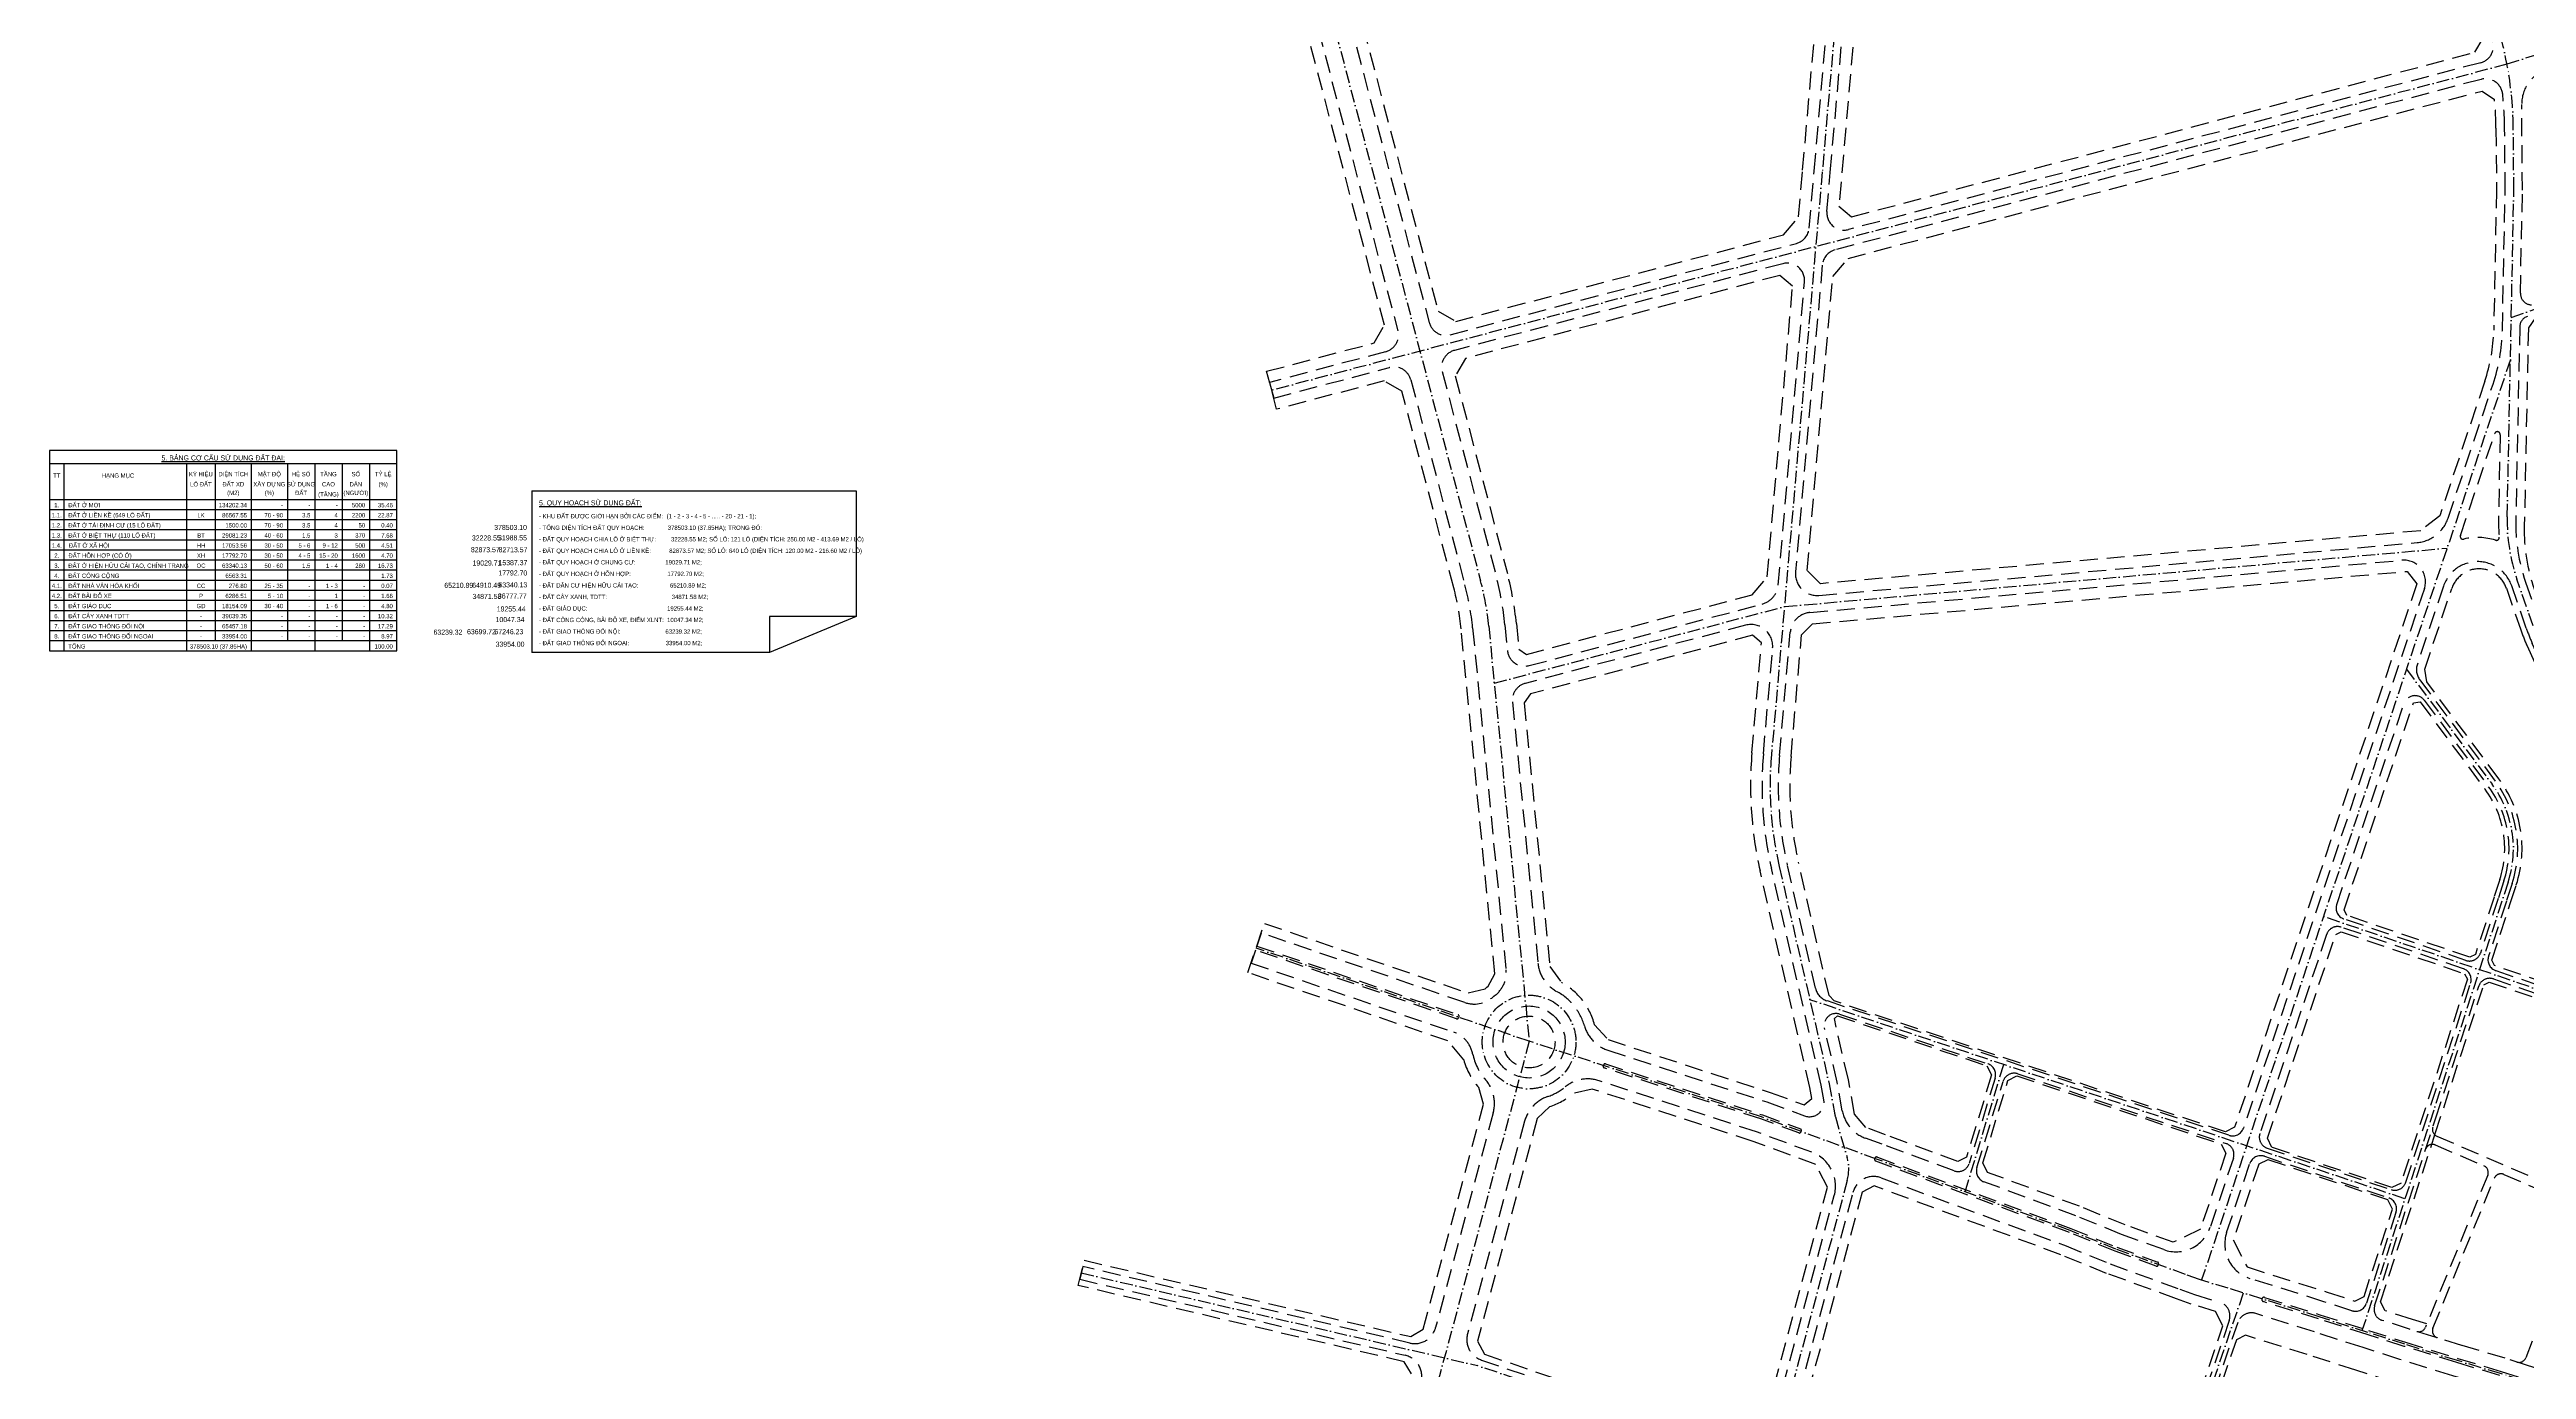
# Model space of a CAD drawing. Header units: metres. Extents: x 566107 to 571261, y 2062953 to 2068466.
# Drawn here: x 566107 to 567825, y 2064854 to 2065769 of the extents above; entities that cross this region are included whole.
import ezdxf
from ezdxf.enums import TextEntityAlignment as Align

# ---------------------------------------------------------------- set-up
doc = ezdxf.new("R2010")
doc.units = ezdxf.units.M
doc.linetypes.add('ACAD_ISO10W100', pattern=[18.5, 12, -3, 0.5, -3])
doc.linetypes.add('HIDDEN', pattern=[0.375, 0.25, -0.125])
for name, color, linetype in [('dientich', 7, 'CONTINUOUS'), ('ghi_chu', 7, 'CONTINUOUS'), ('LogDg phu', 7, 'CONTINUOUS'), ('TimDg', 222, 'CONTINUOUS'), ('ViaHeSphu', 32, 'CONTINUOUS')]:
    doc.layers.add(name, color=color, linetype=linetype)
doc.styles.add('avantH', font='VHAVAN.TTF', dxfattribs={"height": 10})
doc.styles.add('text', font='VHARIALN.TTF')

# ---------------------------------------------------------------- blocks, each defined once
blk = doc.blocks.new('ghi_Eu-bgSDD')
at = {"color": 32}
blk.add_wipeout([(-241, 139), (0, 139), (0, 0), (-241, 0)], dxfattribs=at).translate(0, 0, 3.5).dxf.layer = 'ghi_chu'
at = {"layer": 'ghi_chu'}
blk.add_line((-241, 130), (0, 130), dxfattribs=at)
at = {"layer": 'ghi_chu', "color": 32}
for p, q in [((-231, 130), (-231, 7)), ((-231, 123), (-231, 0)), ((-146, 130), (-146, 0)), ((-126, 130), (-126, 7)), ((-101, 130), (-101, 0)), ((-76, 130), (-76, 7)), ((-38, 130), (-38, 7)), ((-19, 130), (-19, 0)), ((-241, 105), (0, 105)), ((-241, 98), (0, 98)), ((-241, 91), (0, 91)), ((-241, 84), (0, 84)), ((-241, 77), (0, 77)), ((-241, 70), (0, 70)), ((-241, 63), (0, 63)), ((-241, 56), (0, 56)), ((-241, 49), (0, 49)), ((-241, 42), (0, 42)), ((-241, 35), (0, 35)), ((-241, 28), (0, 28)), ((-241, 21), (0, 21)), ((-241, 14), (0, 14)), ((-241, 7), (0, 7))]:
    blk.add_line(p, q, dxfattribs=at)
at = {"layer": 'ghi_chu'}
blk.add_lwpolyline([(0, 139), (-241, 139), (-241, 0), (0, 0)], close=True, dxfattribs=at)
blk.add_lwpolyline([(-241, 130), (-231, 130), (-146, 130), (-126, 130), (-101, 130), (-76, 130), (-38, 130), (-19, 130), (0, 130)], dxfattribs=at)
at = {"layer": 'ghi_chu', "color": 32}
for points in [[(-241, 130), (-231, 130), (-146, 130), (-126, 130), (-101, 130), (-76, 130), (-57, 130), (-38, 130), (-19, 130), (0, 130)], [(-57, 130), (-57, 0)]]:
    blk.add_lwpolyline(points, dxfattribs=at)
at = {"layer": 'ghi_chu', "lineweight": -2, "style": 'avantH'}
for s, height, p in [('tt', 3, (-236, 120)), ('h¹ng môc', 3, (-193.5, 120)), ('%%U5. b¶ng c¬ cÊu sö dông ®Êt ®ai:', 3.5, (-120.5, 132)), ('ký hiÖu', 3, (-136, 121)), ('diÖn tÝch', 3, (-113.5, 121)), ('mËt ®é', 3, (-88.5, 121)), ('hÖ sè', 3, (-66.5, 121)), ('tÇng', 3, (-47.5, 121)), ('sè', 3, (-28.5, 121)), ('tû lÖ', 3, (-9.5, 121)), ('l« ®Êt', 3, (-136, 114)), ('®Êt xd', 3, (-113.5, 114)), ('(m2)', 3, (-113.5, 108)), ('x©y dùng', 3, (-88.5, 114)), ('(%%%)', 3, (-88.5, 108)), ('®Êt', 3, (-66.5, 108)), ('(tÇng)', 3, (-47.5, 107)), ('cao', 3, (-47.5, 114)), ('(ng\xadêi)', 3, (-28.5, 108)), ('d©n', 3, (-28.5, 114)), ('(%%%)', 3, (-9.5, 114)), ('1.', 3, (-236, 99.5)), ('4.', 3, (-236, 50.5)), ('2.', 3, (-236, 64.5)), ('3.', 3, (-236, 57.5)), ('oc', 3, (-135.9, 57.5)), ('xh', 3, (-135.9, 64.5)), ('5.', 3, (-236, 29.5)), ('6.', 3, (-236, 22.5)), ('7.', 3, (-236, 15.5)), ('gd', 3, (-135.9, 29.5)), ('-', 3, (-135.9, 22.5)), ('8.', 3, (-236, 8.5)), ('-', 3, (-135.9, 15.5)), ('-', 3, (-135.9, 8.5))]:
    blk.add_text(s, height=height, dxfattribs=at).set_placement(p, align=Align.CENTER)
for s, p in [('®Êt ë míi', (-228, 99.5)), ('®Êt ë hiÖn h÷u c¶i t¹o, chØnh trang', (-228, 57.5)), ('®Êt c«ng céng', (-228, 50.5)), ('®Êt hçn hîp (cã ë)', (-227.9, 64.5)), ('®Êt gi¸o dôc', (-228, 29.5)), ('®Êt c©y xanh tdtt', (-228, 22.5)), ('®Êt giao th«ng ®èi néi', (-228, 15.5)), ('®Êt giao th«ng ®èi ngo¹i', (-228, 8.5))]:
    blk.add_text(s, height=3, dxfattribs=at).set_placement(p)
at = {"layer": 'ghi_chu', "lineweight": -2, "style": 'avantH', "width": 0.9}
blk.add_text('sö dông', height=3, dxfattribs=at).set_placement((-66.5, 114), align=Align.CENTER)
at = {"layer": 'ghi_chu', "color": 5, "lineweight": -2, "style": 'avantH'}
for s, p in [('1.1.', (-236, 92.5)), ('1.2.', (-236, 85.5)), ('lk', (-135.9, 92.5)), ('1.3.', (-236, 78.5)), ('1.4.', (-236, 71.5)), ('hh', (-135.9, 71.5)), ('bt', (-135.9, 78.5)), ('4.1.', (-236, 43.5)), ('4.2.', (-236, 36.5)), ('cc', (-135.9, 43.5)), ('p', (-135.9, 36.5))]:
    blk.add_text(s, height=3, dxfattribs=at).set_placement(p, align=Align.CENTER)
for s, p in [('®Êt ë liÒn kÒ (649 l« ®Êt)', (-228, 92.5)), ('®Êt ë t¸i ®Þnh c\xad (15 l« ®Êt)', (-228, 85.5)), ('®Êt ë biÖt thù (110 l« ®Êt)', (-228, 78.5)), ('®Êt ë x· héi', (-227.6, 71.5)), ('®Êt nhµ v¨n hãa khèi', (-228, 43.5)), ('®Êt b·i ®ç xe', (-228, 36.5))]:
    blk.add_text(s, height=3, dxfattribs=at).set_placement(p)
at = {"layer": 'ghi_chu', "lineweight": -2, "style": 'avantH'}
for s, p in [('134202.34', (-104, 99.5)), ('-', (-79, 99.5)), ('-', (-60, 99.5)), ('-', (-41, 99.5)), ('5000', (-22, 99.5)), ('35.46', (-2.8, 99.5)), ('63340.13', (-104, 57.5)), ('17792.70', (-104, 64.5)), ('6563.31', (-104, 50.5)), ('30 - 50', (-79, 64.5)), ('50 - 60', (-79, 57.5)), ('4 - 5', (-60, 64.5)), ('1.5', (-60, 57.5)), ('15 - 20', (-41, 64.5)), ('1 - 4', (-41, 57.5)), ('1600', (-22, 64.5)), ('280', (-22, 57.5)), ('16.73', (-2.8, 57.5)), ('4.70', (-2.8, 64.5)), ('1.73', (-2.8, 50.5)), ('39039.35', (-104, 22.5)), ('65457.18', (-104, 15.5)), ('18154.09', (-104, 29.5)), ('30 - 40', (-79, 29.5)), ('-', (-79, 22.5)), ('-', (-60, 29.5)), ('-', (-60, 22.5)), ('1 - 6', (-41, 29.5)), ('-', (-41, 22.5)), ('-', (-22, 29.5)), ('-', (-22, 22.5)), ('10.32', (-2.8, 22.5)), ('17.29', (-2.8, 15.5)), ('4.80', (-2.8, 29.5)), ('33954.00', (-104, 8.5)), ('-', (-79, 15.5)), ('-', (-79, 8.5)), ('-', (-60, 15.5)), ('-', (-60, 8.5)), ('-', (-41, 15.5)), ('-', (-41, 8.5)), ('-', (-22, 15.5)), ('-', (-22, 8.5)), ('8.97', (-2.8, 8.5))]:
    blk.add_text(s, height=3, dxfattribs=at).set_placement(p, align=Align.RIGHT)
at = {"layer": 'ghi_chu', "color": 5, "lineweight": -2, "style": 'avantH'}
for s, p in [('86567.55', (-104, 92.5)), ('1500.00', (-104, 85.5)), ('70 - 90', (-79, 92.5)), ('70 - 90', (-79, 85.5)), ('3.5', (-60, 92.5)), ('3.5', (-60, 85.5)), ('4', (-41, 92.5)), ('4', (-41, 85.5)), ('22.87', (-2.8, 92.5)), ('0.40', (-2.8, 85.5)), ('29081.23', (-104, 78.5)), ('17053.56', (-104, 71.5)), ('40 - 60', (-79, 78.5)), ('30 - 50', (-79, 71.5)), ('5 - 6', (-60, 71.5)), ('1.5', (-60, 78.5)), ('9 - 12', (-41, 71.5)), ('3', (-41, 78.5)), ('370', (-22, 78.5)), ('500', (-22, 71.5)), ('4.51', (-2.8, 71.5)), ('7.68', (-2.8, 78.5)), ('6286.51', (-104, 36.5)), ('276.80', (-104, 43.5)), ('25 - 35', (-79, 43.5)), ('5 - 10', (-79, 36.5)), ('-', (-60, 43.5)), ('-', (-60, 36.5)), ('1 - 3', (-41, 43.5)), ('1', (-41, 36.5)), ('-', (-22, 43.5)), ('-', (-22, 36.5)), ('0.07', (-2.8, 43.5)), ('1.66', (-2.8, 36.5))]:
    blk.add_text(s, height=3, dxfattribs=at).set_placement(p, align=Align.RIGHT)
at = {"layer": 'ghi_chu', "color": 1, "lineweight": -2, "style": 'avantH'}
for s, p in [('2200', (-22, 92.5)), ('50', (-22, 85.5)), ('378503.10 (37.85ha)', (-104, 1.5)), ('100.00', (-2.8, 1.5))]:
    blk.add_text(s, height=3, dxfattribs=at).set_placement(p, align=Align.RIGHT)
blk.add_text('tæng', height=3, dxfattribs=at).set_placement((-228, 1.5))

msp = doc.modelspace()

# ---------------------------------------------------------------- linework, layer by layer
at = {"layer": 'LogDg phu', "linetype": 'HIDDEN', "ltscale": 50}
for points in [[(567342.376, 2065684.115), (567367.049, 2065965.747, -0.31628012), (567375.94, 2065976.303), (567683.166, 2066057.412, -0.48246003), (567698.224, 2066046.179), (567698.531, 2066036.237), (567718.048, 2065983.3), (567736.2, 2065939.61), (567753.343, 2065898.352), (567764.183, 2065872.26), (567782.889, 2065827.24), (567791.558, 2065806.374, -0.03397131), (567802.16, 2065774.999, -0.41416033), (567793.62, 2065760.336), (567355.051, 2065644.552, -0.51925494), (567340.033, 2065657.195), (567342.376, 2065684.115)], [(566967.917, 2065856.172), (567042.307, 2065574.397, -0.41421356), (567033.768, 2065559.731), (566953.313, 2065538.491), (566956.185, 2065527.614), (567036.64, 2065548.854, -0.41421356), (567051.305, 2065540.315), (567088.858, 2065398.071, -0.04023228), (567094.219, 2065368.222), (567117.376, 2065130.908, -0.26241265), (567109.44, 2065112.943, 0.0118165), (567107.952, 2065111.776, -0.2600865), (567088.778, 2065108.288), (566947.579, 2065156.49), (566944.51, 2065147.5), (567084.12, 2065099.84, -0.42658631), (567084.728, 2065098.532), (567084.366, 2065097.599, -0.40194812), (567083.111, 2065097.015), (566943.54, 2065144.661), (566940.471, 2065135.67), (567081.083, 2065087.669, -0.26544048), (567094.207, 2065072.793, 0.12898244), (567103.229, 2065054.609, -0.24980842), (567108.532, 2065031.701), (567068.569, 2064882.734, -0.40471628), (567050.668, 2064872.014), (566823.659, 2064925.063), (566821.611, 2064916.299), (567047.384, 2064863.539, -0.42377506), (567058.458, 2064845.046)], [(568171.965, 2065792.737), (568193.017, 2065729.905, -0.40858124), (568188.118, 2065719.828), (567831.856, 2065592.781, -0.52497473), (567821.171, 2065600.479), (567822.624, 2065671.833), (567822.069, 2065731.411, -0.32989068), (567839.548, 2065755.486), (568128.628, 2065846.659)], [(567826.003, 2065584.324, 0.31149715), (567820.692, 2065576.951), (567820.317, 2065558.566), (567817.97, 2065443.327)], [(567803.272, 2065502.901, -0.90258077), (567807.167, 2065502.224), (567806.01, 2065445.4, 0.02730158), (567806.499, 2065431.113, -0.53395243), (567803.912, 2065429.027, 0.1338493), (567781.974, 2065429.817, -0.65877877), (567779.622, 2065432.401), (567803.272, 2065502.901)], [(567817.97, 2065443.327, 0.08833053), (567824.772, 2065400.035), (567834.669, 2065371.334, 0.02204289)], [(567188.075, 2065075.197), (567298.349, 2065039.293), (567324.589, 2065029.661, 0.58031126), (567337.872, 2065040.845), (567336.047, 2065050.837), (567301.491, 2065201.402, -0.07826458), (567295.976, 2065280.749), (567302.374, 2065354.257, 0.51925494), (567283.602, 2065370.06), (567130.711, 2065329.697, 0.36785113), (567121.831, 2065316.929), (567139.527, 2065135.583, 0.24891479), (567152.474, 2065116.044, -0.20045919), (567171.8, 2065092.018, 0.24850228), (567188.075, 2065075.197)], [(567805.756, 2065180.452), (567793.434, 2065142.607, -0.41806605), (567783.251, 2065137.51), (567698.746, 2065166.258, -0.41297017), (567693.738, 2065176.376), (567740.486, 2065315.734, -0.60567727), (567754.489, 2065317.965), (567799.072, 2065258.035, -0.24322553), (567809.767, 2065192.769), (567805.756, 2065180.452)], [(568112.468, 2064870.586, -0.08490135), (568154.794, 2064799.645), (568170.26, 2064759.596, -0.57947546), (568157.137, 2064743.429, -0.04540292), (568132.741, 2064749.715), (567904.801, 2064831.095), (567826.057, 2064856.489), (567810.622, 2064861.467), (567780.628, 2064870.429), (567744.226, 2064881.674), (567725.222, 2064887.758, -0.41566017), (567720.054, 2064897.853), (567762.308, 2065027.629), (567792.238, 2065119.554, -0.41806605), (567802.422, 2065124.651), (567935.48, 2065079.386, -0.22052375), (567944.609, 2065070.675, 0.0914485), (567969.542, 2065030.647), (568066.627, 2064924.208), (568112.468, 2064870.586)], [(567146.32, 2065043.048, 0.24980839), (567130.264, 2065025.871), (567090.683, 2064878.33, 0.39434971), (567100.304, 2064860.255), (567284.292, 2064797.154, 0.43436039), (567299.775, 2064805.395), (567345.125, 2064974.442, 0.38817847), (567329.594, 2065004.388), (567291.15, 2065018.5), (567181.915, 2065054.066, 0.25355984), (567158.484, 2065049.757, -0.08748025), (567146.32, 2065043.048)], [(567358.103, 2064976.503, -0.44113984), (567377.778, 2064986.691), (567504.803, 2064939.869), (567536.575, 2064926.92), (567584.995, 2064909.348), (567595.003, 2064905.738), (567612.612, 2064900.358, -0.42359799), (567619.156, 2064887.569), (567559.763, 2064713.27, -0.41479308), (567547.054, 2064707.036), (567318.425, 2064785.448, -0.39434971), (567310.727, 2064799.908), (567358.103, 2064976.503)], [(567858.776, 2064615.771), (567841.49, 2064716.5, -0.11021067), (567844.318, 2064773.487), (567851.626, 2064799.985, 0.40171908), (567835.199, 2064830.425), (567804.095, 2064840.456), (567774.232, 2064849.379), (567737.625, 2064860.687), (567712.07, 2064868.868), (567678.243, 2064879.742), (567637.507, 2064892.552, 0.40727956), (567625.042, 2064886.238), (567565.426, 2064711.286, 0.41363428), (567571.648, 2064698.602), (567845.676, 2064604.62, 0.56962554), (567858.776, 2064615.771)], [(567843.446, 2064840.9, -1), (567842.525, 2064838.045), (567806.913, 2064849.529), (567776.994, 2064858.469), (567740.475, 2064869.749), (567714.972, 2064877.914), (567681.121, 2064888.795), (567642.788, 2064900.85, -1), (567643.688, 2064903.712), (567682.03, 2064891.654), (567715.888, 2064880.771), (567741.375, 2064872.611), (567777.866, 2064861.339), (567807.803, 2064852.394), (567843.446, 2064840.9)]]:
    msp.add_lwpolyline(points, format="xyb", dxfattribs=at)
for points in [[(567331.169, 2065685.091), (567354.734, 2065954.09, 0.51943341), (567339.717, 2065966.74), (566998.211, 2065876.58, 0.41421356), (566989.672, 2065861.915), (567064.062, 2065580.14, 0.41421356), (567078.728, 2065571.601), (567318.836, 2065634.991, 0.31643475), (567327.728, 2065645.553)], [(567318.256, 2065406.992, 0.46639449), (567334.518, 2065390.749), (567749.455, 2065427.358, 0.29817853), (567770.96, 2065444.31), (567802.176, 2065537.368, 0.07596975), (567808.641, 2065574.578), (567810.623, 2065671.9), (567810.221, 2065715.032, 0.02402619), (567808.877, 2065738.429, 0.45968372), (567793.881, 2065748.769), (567345.677, 2065630.442, 0.31643475), (567336.786, 2065619.88)], [(567133.369, 2065342.034), (567295.06, 2065384.721, 0.31643475), (567306.175, 2065397.923), (567324.48, 2065608.238, 0.51925494), (567309.462, 2065620.881), (567081.599, 2065560.724, 0.41421356), (567073.06, 2065546.058), (567110.613, 2065403.814, -0.04023141), (567116.612, 2065370.407), (567118.363, 2065352.471, 0.46214742)], [(567314.624, 2065365.261, -0.36388947), (567328.249, 2065378.902), (567739.024, 2065415.144, -0.54062014), (567754.563, 2065395.431), (567629.028, 2065021.207, -0.41396715), (567618.906, 2065016.164), (567340.03, 2065109.453, -0.26130968), (567332.141, 2065118.149), (567312.456, 2065203.919, -0.07826458), (567307.184, 2065279.774)], [(567803.886, 2065261.616, -0.24322553), (567815.472, 2065190.912), (567811.461, 2065178.594), (567799.05, 2065140.475, 0.41037154), (567804.08, 2065130.424), (567926.016, 2065088.944, 0.59851549), (567936.327, 2065098.563), (567932.771, 2065112.003, 0.03911899), (567926.575, 2065129.698), (567906.96, 2065174.218, -0.0246099), (567902.386, 2065186.161), (567884.116, 2065241.928, 0.04834461), (567874.82, 2065263.131), (567861.396, 2065287.14, -0.02240596), (567856.174, 2065297.548), (567829.423, 2065357.418, -0.02204289), (567825.215, 2065368.074), (567815.127, 2065397.33, 0.71613386), (567767.791, 2065397.132), (567749.672, 2065343.12, 0.24558031), (567751.421, 2065332.141)], [(567741.664, 2064983.603), (567786.623, 2065121.686, 0.41037154), (567781.592, 2065131.737), (567696.902, 2065160.547, 0.41545805), (567686.741, 2065155.518), (567640.413, 2065017.413, 0.41446002), (567645.46, 2065007.282), (567731.519, 2064978.493, 0.41657239)], [(567456.733, 2065055.885), (567438.741, 2064996.688, -0.43132936), (567428.32, 2064991.508), (567378.322, 2065009.937), (567366.686, 2065014.208, -0.26557347), (567350.708, 2065033.185), (567347.069, 2065053.107), (567338.41, 2065090.835, -0.58565342), (567348.745, 2065100.211), (567451.617, 2065065.799, -0.40610935)], [(567294.259, 2065027.479), (567185.497, 2065062.891, -0.40512421), (567184.846, 2065064.122), (567185.126, 2065065.082, -0.42336171), (567186.396, 2065065.753), (567295.24, 2065030.314), (567321.645, 2065020.622, -0.41421356), (567322.239, 2065019.338), (567321.895, 2065018.399, -0.41421356), (567320.611, 2065017.805)], [(567448.997, 2064983.886, -0.39730243), (567444.109, 2064993.719), (567462.296, 2065053.556, -0.42236449), (567472.489, 2065058.817), (567616.985, 2065010.48, -0.41446002), (567622.032, 2065000.349), (567605.945, 2064952.395, -0.42140114), (567573.715, 2064936.846), (567544.482, 2064947.455), (567512.761, 2064960.383)], [(567570.133, 2064926.975), (567569.792, 2064926.035, -0.41421356), (567568.51, 2064925.437), (567539.989, 2064935.787), (567508.239, 2064948.727), (567374.007, 2064998.205, -1), (567375.045, 2065001.02), (567509.324, 2064951.525), (567541.067, 2064938.588), (567569.534, 2064928.257, -0.41421356)], [(567643.539, 2065001.597), (567729.783, 2064972.747, -0.41185866), (567734.852, 2064962.684), (567714.321, 2064899.625, -0.41311557), (567704.266, 2064894.486), (567684.909, 2064900.708), (567633.551, 2064916.858, -0.41978242), (567617.349, 2064948.658), (567633.416, 2064996.555, -0.41396715)]]:
    msp.add_lwpolyline(points, format="xyb", close=True, dxfattribs=at)
msp.add_circle((567133.378, 2065080.896), 25, dxfattribs=at)
at = {"layer": 'TimDg', "linetype": 'ACAD_ISO10W100', "ltscale": 0.75}
msp.add_line((566822.635, 2064920.681), (567097.594, 2064856.427), dxfattribs=at)
at = {"layer": 'TimDg', "linetype": 'ACAD_ISO10W100', "ltscale": 0.75, "elevation": 0}
for points in [[(567594.165, 2066797.575), (567402.389, 2066431.66), (567379.965, 2066178.625), (567365.723, 2066015.066), (567336.773, 2065684.603), (567301.58, 2065280.261, 0.07826458), (567306.973, 2065202.661), (567341.558, 2065051.972), (567345.232, 2065031.859, 0.02477085), (567345.91, 2065028.967), (567353.98, 2065000.874, -0.13629297), (567354.121, 2064984.818), (567206.369, 2064434.06)], [(567829.942, 2065369.704), (567818.811, 2065401.986, -0.08833053), (567812.009, 2065445.278), (567816.623, 2065671.867), (567816.22, 2065715.088, 0.09641001), (567797.099, 2065808.677)]]:
    msp.add_lwpolyline(points, format="xyb", dxfattribs=at)
at = {"layer": 'TimDg', "linetype": 'ACAD_ISO10W100', "ltscale": 0.75}
for points in [[(566753.838, 2066711.138), (566815.01, 2066479.431), (567099.736, 2065400.943, -0.04023228), (567105.416, 2065369.315), (567133.511, 2065081.394)], [(569579.458, 2066552.489), (569316.691, 2066388.631, -0.01215608), (569316.482, 2066388.507), (569007.707, 2066216.212), (568836.949, 2066116.999, -0.05068379), (568652.728, 2066033.609), (568203.78, 2065882.944), (567811.807, 2065759.32)], [(567742.154, 2065339.572), (567801.479, 2065259.826, -0.24322553), (567812.619, 2065191.84), (567711.23, 2064880.443)], [(568221.433, 2065152.468), (568163.91, 2065126.879, -0.08353839), (568099.579, 2065110.325), (568050.972, 2065106.174, 0.05198525), (568010.271, 2065098.387), (567996.583, 2065094.258, 0.07293561), (567971.623, 2065082.552, -0.23205154), (567945.416, 2065079.175), (567684.588, 2065167.905)], [(568466.663, 2064864.156, -0.00746187), (568453.45, 2064857.218), (568425.86, 2064843.253), (568401.485, 2064830.698), (568345.361, 2064800.137), (568311.321, 2064781.541), (568251.084, 2064748.816, -0.21329288), (568129.043, 2064739.355), (567901.263, 2064820.678), (567807.358, 2064850.962), (567777.43, 2064859.904), (567740.925, 2064871.18), (567715.43, 2064879.342), (567681.576, 2064890.225), (567618.403, 2064910.091), (567598.478, 2064916.178), (567588.738, 2064919.691), (567540.528, 2064937.188), (567508.782, 2064950.126), (567374.525, 2064999.613), (567294.749, 2065028.896), (567133.511, 2065081.394)]]:
    msp.add_lwpolyline(points, format="xyb", dxfattribs=at)
for points in [[(567811.807, 2065759.32), (566954.749, 2065533.052)], [(567814.824, 2065583.522), (568198.917, 2065720.494)], [(567814.232, 2065554.44), (567599.993, 2064915.786)], [(567109.266, 2065329.853), (567310.521, 2065382.985), (567770.325, 2065423.552)], [(567133.511, 2065081.394), (567133.511, 2065081.394), (566944.025, 2065146.08)], [(567133.511, 2065081.394), (566981.444, 2064514.551)], [(567435.891, 2064976.994), (567462.715, 2065065.25)], [(567628.845, 2064906.7), (567557.916, 2064698.547)]]:
    msp.add_lwpolyline(points, dxfattribs=at)
at = {"layer": 'TimDg', "linetype": 'ACAD_ISO10W100', "ltscale": 0.75, "elevation": 0}
for points in [[(567741.083, 2064972.131), (567328.182, 2065110.253)], [(568108.767, 2064509.632), (567097.594, 2064856.427)]]:
    msp.add_lwpolyline(points, dxfattribs=at)
at = {"layer": 'TimDg', "linetype": 'ACAD_ISO10W100', "ltscale": 0.75}
msp.add_circle((567133.378, 2065080.896), 32.5, dxfattribs=at)
at = {"layer": 'ViaHeSphu', "linetype": 'HIDDEN', "ltscale": 50}
msp.add_lwpolyline([(567795.305, 2065777.329, 0.02976402), (567786.017, 2065804.072), (567777.348, 2065824.938), (567758.643, 2065869.958), (567747.802, 2065896.05), (567730.66, 2065937.308), (567712.461, 2065981.11), (567692.564, 2066035.077), (567692.356, 2066041.814), (567681.041, 2066048.577), (567384.932, 2065970.402), (567374.391, 2065957.888), (567348.377, 2065660.797), (567348.377, 2065660.797), (567357.179, 2065653.388), (567789.611, 2065767.552)], format="xyb", close=True, dxfattribs=at)
for points in [[(567082.487, 2065580.868), (567309.845, 2065640.891), (567320.381, 2065653.406), (567323.199, 2065685.784), (567346.389, 2065950.495), (567337.593, 2065957.905), (567006.055, 2065870.377), (566998.939, 2065858.156), (567070.265, 2065587.984)], [(567732.044, 2064979.899), (567648.775, 2065007.754), (567645.624, 2065014.081), (567693.068, 2065155.514), (567696.862, 2065157.392), (567782.458, 2065128.274), (567784.369, 2065124.455), (567738.334, 2064983.067)], [(567454.26, 2065058.063), (567436.949, 2065001.107), (567430.803, 2064998.053), (567380.739, 2065016.507), (567367.103, 2065021.512), (567359.274, 2065030.81), (567354.906, 2065054.721), (567345.174, 2065097.124), (567347.348, 2065099.097), (567450.972, 2065064.433)], [(567515.293, 2064966.91), (567451.465, 2064990.437), (567448.227, 2064996.95), (567465.644, 2065054.254), (567471.84, 2065057.452), (567613.669, 2065010.008), (567616.821, 2065003.681), (567599.153, 2064951.013), (567580.282, 2064941.909), (567546.998, 2064953.988)], [(567729.258, 2064971.341), (567645.913, 2064999.222), (567639.581, 2064996.067), (567621.968, 2064943.56), (567631.506, 2064924.839), (567687.03, 2064907.379), (567706.404, 2064901.151), (567712.712, 2064904.375), (567732.452, 2064965.001)], [(567372.76, 2064981.08), (567364.378, 2064976.74), (567316.495, 2064798.25), (567321.302, 2064789.218), (567550.416, 2064710.641), (567556.758, 2064713.751), (567614.765, 2064883.982), (567609.705, 2064893.927), (567592.791, 2064899.094), (567582.614, 2064902.765), (567534.059, 2064920.387), (567502.27, 2064933.342)]]:
    msp.add_lwpolyline(points, close=True, dxfattribs=at)
for points in [[(567051.699, 2064850.725), (567046.696, 2064859.078), (566820.587, 2064911.917), (566824.683, 2064929.445), (567051.362, 2064876.473), (567059.992, 2064881.641), (567101.861, 2065037.711), (567098.595, 2065049.287, -0.11861147), (567088.023, 2065068.569), (567076.978, 2065081.674), (566938.21, 2065129.045), (566949.84, 2065163.115), (567091.04, 2065114.913), (567102.935, 2065117.87, -0.0118165), (567104.716, 2065119.267), (567109.603, 2065128.198), (567086.257, 2065367.445, 0.04023228), (567081.123, 2065396.029), (567045.102, 2065532.471), (567032.88, 2065539.588), (566958.227, 2065519.879), (566951.271, 2065546.226), (567025.925, 2065565.935), (567033.041, 2065578.156), (566961.714, 2065848.328)], [(567804.221, 2065714.976), (567804.622, 2065671.933), (567802.642, 2065574.7, -0.07596975), (567796.488, 2065539.276), (567765.191, 2065445.977), (567752.049, 2065435.618), (567335.464, 2065398.864), (567326.37, 2065407.947), (567344.132, 2065612.026), (567354.668, 2065624.541), (567794.602, 2065740.686), (567803.211, 2065734.776, -0.02083403), (567804.221, 2065714.976)], [(567082.151, 2065542.964), (567118.348, 2065405.856, -0.04023228), (567124.575, 2065371.184), (567126.296, 2065353.545), (567131.616, 2065349.845), (567288.109, 2065391.16), (567298.645, 2065403.675), (567316.199, 2065605.363), (567307.398, 2065612.773), (567089.267, 2065555.185), (567082.151, 2065542.964)], [(567320.253, 2065205.708, -0.07826458), (567315.154, 2065279.08), (567322.496, 2065363.443), (567330.076, 2065371.032), (567742.592, 2065407.428), (567749.373, 2065398.826), (567622.864, 2065021.695), (567616.532, 2065018.54), (567344.989, 2065109.376), (567341.473, 2065113.252), (567320.253, 2065205.708)], [(567825.771, 2065355.787), (567852.522, 2065295.917, 0.02240596), (567857.905, 2065285.188), (567871.329, 2065261.179, -0.04834461), (567880.315, 2065240.683), (567898.584, 2065184.916, 0.0246099), (567903.3, 2065172.605), (567922.915, 2065128.086, -0.03911899), (567928.904, 2065110.98), (567932.884, 2065095.934), (567928.048, 2065091.421), (567803.215, 2065133.888), (567801.304, 2065137.706), (567814.314, 2065177.666), (567818.324, 2065189.983, 0.24322553), (567806.293, 2065263.407), (567756.186, 2065330.763), (567754.792, 2065339.515), (567773.588, 2065395.546, -0.71613386), (567811.457, 2065395.705), (567821.434, 2065366.77, 0.02204289), (567825.771, 2065355.787)], [(567155.884, 2065122.157, -0.20670425), (567178.845, 2065092.802), (567188.2, 2065082.518), (567300.639, 2065045.909), (567324.269, 2065037.235), (567329.582, 2065041.709), (567328.21, 2065049.222), (567293.694, 2065199.613, -0.07826458), (567288.006, 2065281.443), (567294.66, 2065357.892), (567288.499, 2065363.079), (567134.297, 2065322.369), (567129.948, 2065316.117), (567147.784, 2065133.339), (567155.884, 2065122.157)], [(567802.904, 2065181.381), (567789.942, 2065141.571), (567786.173, 2065139.685), (567700.679, 2065168.769), (567698.793, 2065172.579), (567746.963, 2065316.177), (567751.538, 2065316.906), (567796.665, 2065256.245, -0.24322553), (567806.914, 2065193.698), (567802.904, 2065181.381)], [(567756.262, 2064885.282), (567746.326, 2064888.351), (567727.351, 2064894.426), (567724.137, 2064900.705), (567762.15, 2065017.454), (567795.731, 2065120.59), (567799.499, 2065122.476), (567933.99, 2065076.725), (567940.421, 2065070.411, 0.09387022), (567966.587, 2065027.951), (568063.629, 2064921.56), (568109.428, 2064867.987, -0.08490135), (568151.062, 2064798.204), (568166.478, 2064758.285), (568160.14, 2064750.046, -0.04901091), (568135.095, 2064756.307), (567907.053, 2064837.724), (567831.553, 2064862.072)], [(567760.383, 2065021.718), (567760.383, 2065021.718, 0.38769187), (567763.162, 2065015.576), (567890.141, 2064960.966, 0.41332521), (567900.642, 2064965.132), (567944.647, 2065066.603, 0.20325342), (567944.679, 2065070.507), (567944.679, 2065070.507)], [(567147.669, 2065036.122), (567139.047, 2065027.735), (567097.62, 2064873.315), (567102.428, 2064864.284), (567285.305, 2064801.564), (567293.74, 2064806.054), (567340.461, 2064980.211), (567332.305, 2064995.936), (567288.86, 2065011.884), (567177.054, 2065048.287), (567163.814, 2065045.083, -0.09918823), (567147.669, 2065036.122)], [(567755.409, 2065006.44), (567755.409, 2065006.44, -0.44124214), (567762.139, 2065009.485), (567795.878, 2064994.975, -0.40911314), (567798.53, 2064988.486), (567755.334, 2064883.016, -0.38905955), (567749.219, 2064880.137), (567749.219, 2064880.137)], [(567763.618, 2064875.684), (567763.618, 2064875.684, -0.44056458), (567760.467, 2064882.356), (567803.058, 2064986.349, -0.41933245), (567809.66, 2064989.048), (567860.25, 2064967.29, -0.40269151), (567862.942, 2064960.904), (567824.895, 2064861.83, -0.39828134), (567818.693, 2064858.864), (567818.693, 2064858.864)], [(567801.37, 2064823.998), (567799.201, 2064824.698), (567769.436, 2064833.592), (567732.675, 2064844.947), (567707.03, 2064853.157), (567673.243, 2064864.018), (567630.5, 2064877.459), (567624.118, 2064874.226), (567568.109, 2064709.858), (567571.226, 2064703.503), (567849.563, 2064608.044), (567853.447, 2064611.35), (567835.576, 2064715.485, -0.11021067), (567838.534, 2064775.082), (567846.427, 2064803.703), (567836.14, 2064822.767), (567804.286, 2064833.04)]]:
    msp.add_lwpolyline(points, format="xyb", dxfattribs=at)
at = {"layer": 'ViaHeSphu', "linetype": 'HIDDEN', "ltscale": 50, "elevation": 0}
msp.add_lwpolyline([(568036.93, 2065515.799), (567999.917, 2065637.856), (567993.757, 2065640.962), (567831.493, 2065583.097), (567826.682, 2065576.418), (567823.873, 2065438.48, 0.08833053), (567830.675, 2065395.188), (567838.45, 2065372.638, 0.02204289), (567842.206, 2065363.13), (567868.956, 2065303.26, 0.02240596), (567873.616, 2065293.972), (567884.18, 2065275.079), (567890.799, 2065273.459), (567947.823, 2065310.895, -0.05220532), (567972.064, 2065323.411), (567977.787, 2065325.646)], format="xyb", dxfattribs=at)
at = {"layer": 'ViaHeSphu', "linetype": 'HIDDEN', "ltscale": 50}
msp.add_circle((567133.378, 2065080.896), 18, dxfattribs=at)

# ---------------------------------------------------------------- block references
at = {"layer": 'ghi_chu'}
msp.add_blockref('ghi_Eu-bgSDD', (566347.86, 2065352.368, 3.481), dxfattribs=at)

# ---------------------------------------------------------------- texts
at = {"layer": 'dientich', "style": 'text'}
for s, p in [('378503.10', (566438.078, 2065435.102)), ('31988.55', (566438.078, 2065427.898)), ('82713.57', (566438.429, 2065419.618)), ('17792.70', (566438.313, 2065403.527)), ('15387.37', (566438.376, 2065410.655)), ('36777.77', (566437.97, 2065387.512)), ('63340.13', (566438.313, 2065395.266)), ('10047.34', (566436.364, 2065371.172)), ('19255.44', (566437.167, 2065378.547)), ('63239.32', (566393.308, 2065362.443)), ('63699.72', (566416.536, 2065362.756)), ('67246.23', (566435.561, 2065362.756)), ('33954.00', (566436.364, 2065354.105))]:
    msp.add_text(s, height=3.5, dxfattribs=at).set_placement(p, align=Align.BOTTOM_RIGHT)
for s, p in [('82873.57', (566409.191, 2065422.457)), ('32228.55', (566409.905, 2065430.596)), ('19029.71', (566410.371, 2065413.228)), ('65210.89', (566390.806, 2065397.72)), ('64910.49', (566410.101, 2065397.785)), ('34871.58', (566410.299, 2065390.039))]:
    msp.add_text(s, height=3.5, dxfattribs=at).set_placement(p, align=Align.MIDDLE_CENTER)

# ---------------------------------------------------------------- next in the draw order: wipeouts: each hides what was drawn before it
at = {"color": 32}
msp.add_wipeout([(566441.46, 2065463.202), (566666.46, 2065463.202), (566666.46, 2065376.2), (566606.46, 2065351.2), (566441.46, 2065351.2)], dxfattribs=at).dxf.layer = 'ghi_chu'

# ---------------------------------------------------------------- next in the draw order: linework, layer by layer
at = {"layer": 'ghi_chu', "lineweight": -2}
for q in [(566441.46, 2065351.2), (566666.46, 2065463.202)]:
    msp.add_line((566441.46, 2065463.202), q, dxfattribs=at)
for points in [[(566666.46, 2065463.202), (566666.46, 2065376.2), (566606.46, 2065351.2), (566441.46, 2065351.2)], [(566666.46, 2065376.2), (566606.46, 2065376.2), (566606.46, 2065351.2)]]:
    msp.add_lwpolyline(points, dxfattribs=at)

# ---------------------------------------------------------------- next in the draw order: texts
at = {"layer": 'ghi_chu', "lineweight": -2, "style": 'avantH'}
for s, height, p in [('%%U5. quy ho¹ch sö dông ®Êt:', 3.5, (566446.46, 2065453.202)), ('- khu ®Êt ®\xadîc giíi h¹n bëi c¸c ®iÓm:  (1 - 2 - 3 - 4 - 5 - ..... - 20 - 21 - 1);', 3, (566446.46, 2065444.2)), ('- tæng diÖn tÝch ®Êt quy ho¹ch:              378503.10 (37.85ha); trong ®ã:', 3, (566446.46, 2065436.2)), ('- ®Êt quy ho¹ch chia l« ë biÖt thù:         32228.55 m2; sè l«: 121 l« (diÖn tÝch: 250.00 m2 - 413.69 m2 / l«)', 3, (566446.46, 2065428.2)), ('- ®Êt quy ho¹ch chia l« ë liÒn kÒ:           82873.57 m2; sè l«: 640 l« (diÖn tÝch: 120.00 m2 - 216.60 m2 / l«)', 3, (566446.46, 2065420.2)), ('- ®Êt quy ho¹ch ë chung c\xad:                  19029.71 m2;', 3, (566446.46, 2065412.2)), ('- ®Êt quy ho¹ch ë hçn hîp:                      17792.70 m2;', 3, (566446.46, 2065404.2)), ('- ®Êt d©n c\xad hiÖn h÷u c¶i t¹o:                   65210.89 m2;', 3, (566446.46, 2065396.2)), ('- ®Êt c©y xanh, TDTT:                                       34871.58 m2;', 3, (566446.46, 2065388.2)), ('- ®Êt gi¸o dôc:                                                19255.44 m2;', 3, (566446.46, 2065380.2)), ('- ®Êt c«ng céng, b·i ®ç xe, ®iÓm xlnt:  10047.34 m2;', 3, (566446.46, 2065372.2)), ('- ®Êt giao th«ng ®èi néi:                           63239.32 m2;', 3, (566446.46, 2065364.2)), ('- ®Êt giao th«ng ®èi ngo¹i:                      33954.00 m2;', 3, (566446.46, 2065356.2))]:
    msp.add_text(s, height=height, dxfattribs=at).set_placement(p)

doc.saveas('drawing.dxf')
